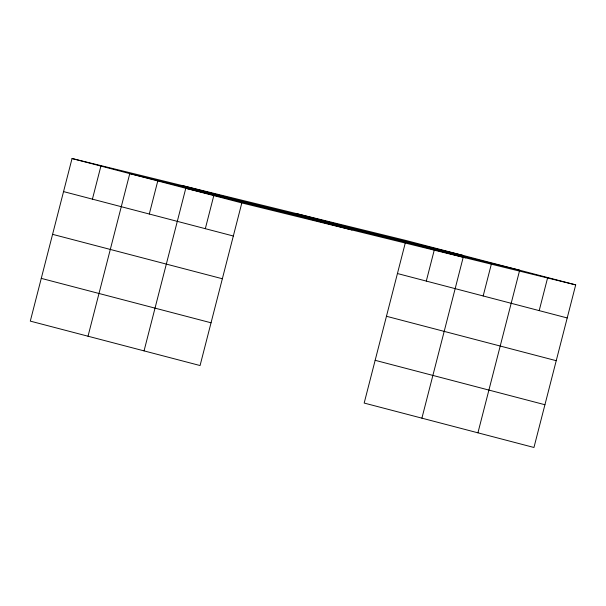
<?xml version="1.0" encoding="UTF-8"?>
<svg xmlns="http://www.w3.org/2000/svg" width="606" height="606" viewBox="0 0 606 606"><rect width="100%" height="100%" fill="white"/><g stroke="black" fill="none" stroke-linecap="round" stroke-linejoin="round"><path stroke-width="0.91" d="M575.7 284.881L405.929 240.461L72.046 158.522L30.3 321.119L200.071 365.539L241.824 202.942L575.7 284.881L533.954 447.478L364.176 403.058L405.24 243.142M92.415 199.147L100.907 166.074M88.022 336.224L129.767 173.627L463.651 255.565L421.905 418.163M149.296 214.024L157.78 180.952M144.046 350.882L185.792 188.284L519.675 270.223L477.929 432.82M205.32 228.682L213.804 195.609M426.298 281.086L434.328 249.801M483.171 295.963L491.436 263.784M539.196 310.62L547.688 277.548M295.751 213.426L465.522 257.838M182.232 185.565L352.003 229.977M72.046 158.522L241.824 202.942M397.438 273.533L567.208 317.953M63.554 191.594L233.333 236.014M386.461 316.279L556.232 360.691M52.586 234.34L222.357 278.752M375.152 360.312L544.93 404.732M41.276 278.374L211.047 322.793"/></g></svg>
